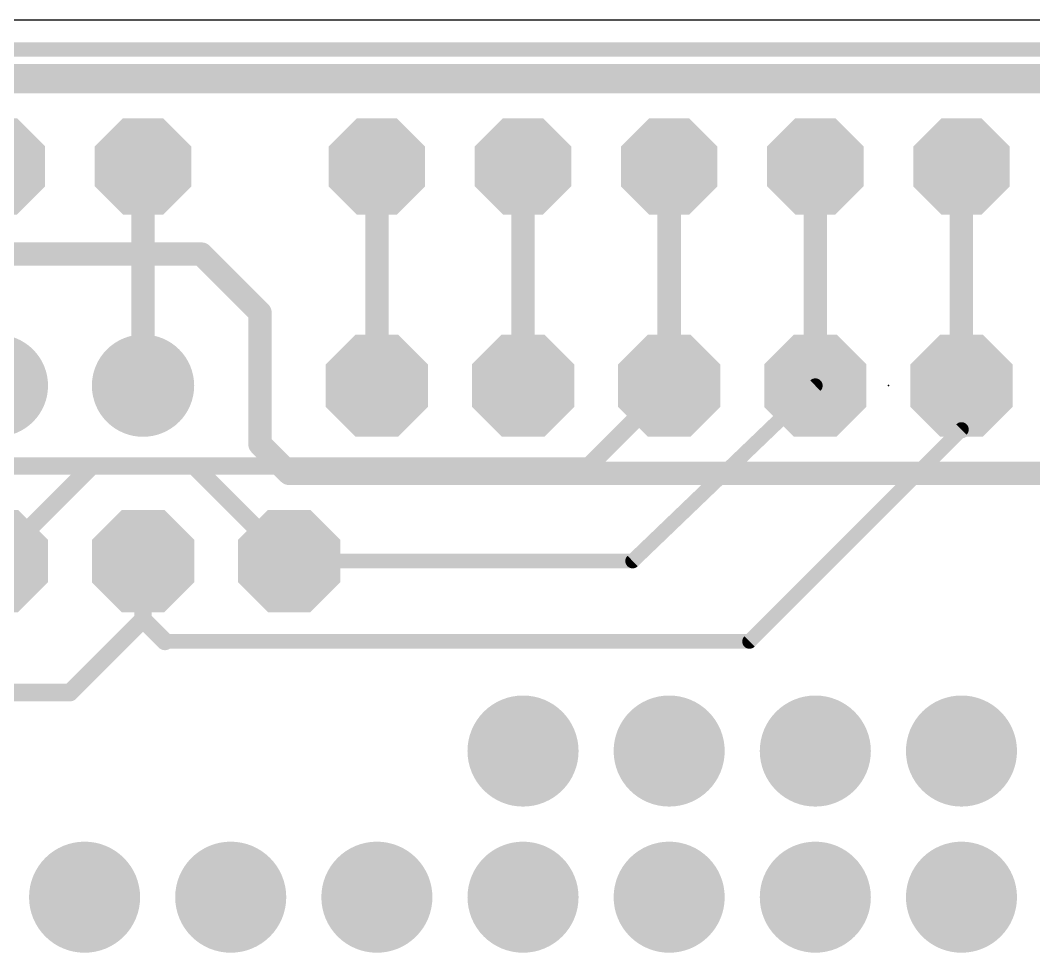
# Model space of a CAD drawing. Extents: x -5.7 to 68.6, y -2.1 to 53.8.
# Drawn here: x 39.52 to 57.14, y 37.13 to 53.34 of the extents above; entities that cross this region are included whole.
import ezdxf

# ---------------------------------------------------------------- set-up
doc = ezdxf.new("R2010")
doc.units = 0
for name, color, linetype in [('1', 12, 'CONTINUOUS'), ('16', 132, 'CONTINUOUS'), ('17', 110, 'CONTINUOUS'), ('18', 110, 'CONTINUOUS'), ('20', 53, 'CONTINUOUS'), ('23', 53, 'CONTINUOUS'), ('51', 253, 'CONTINUOUS')]:
    doc.layers.add(name, color=color, linetype=linetype)

# ---------------------------------------------------------------- blocks, each defined once
blk = doc.blocks.new('RECT')
blk.add_solid([(-0.5, -0.5), (0.5, -0.5), (-0.5, 0.5), (0.5, 0.5)])
blk = doc.blocks.new('OCTAGONP')
at = {"const_width": 0.5}
blk.add_lwpolyline([(-0.25, -0.1036), (-0.25, 0.1036), (-0.1036, 0.25), (0.1036, 0.25), (0.25, 0.1036), (0.25, -0.1036), (0.1036, -0.25), (-0.1036, -0.25), (-0.25, -0.1036), (-0.25, 0.1036)], dxfattribs=at)
blk = doc.blocks.new('ROUNDP')
at = {"const_width": 0.5}
blk.add_lwpolyline([(0, -0.25, 1), (0, 0.25, 1), (0, -0.25)], format="xyb", dxfattribs=at)
blk = doc.blocks.new('ROUNDV')
at = {"const_width": 0.5}
blk.add_lwpolyline([(0, -0.25, 1), (0, 0.25, 1), (0, -0.25)], format="xyb", dxfattribs=at)

msp = doc.modelspace()

# ---------------------------------------------------------------- linework, layer by layer
at = {"layer": '1'}
for points, const_width in [([(35.687, 52.451), (63.754, 52.451)], 0.254), ([(42.672, 49.276), (26.416, 49.276)], 0.4064), ([(43.688, 48.26), (42.672, 49.276)], 0.4064), ([(43.688, 45.974), (43.688, 48.26)], 0.4064), ([(44.196, 45.466), (43.688, 45.974)], 0.4064), ([(27.559, 45.593), (42.545, 45.593)], 0.3048), ([(42.545, 45.593), (44.196, 43.942)], 0.3048), ([(61.214, 45.466), (44.196, 45.466)], 0.4064)]:
    msp.add_lwpolyline(points, dxfattribs=dict(at, const_width=const_width))
for points, const_width in [([(42.7438, 49.3478, 1), (42.6002, 49.2042)], 0.2032), ([(42.672, 49.1744, 1), (42.672, 49.3776)], 0.2032), ([(43.7896, 48.26, 1), (43.5864, 48.26)], 0.2032), ([(43.6162, 48.1882, 1), (43.7598, 48.3318)], 0.2032), ([(43.7598, 46.0458, 1), (43.6162, 45.9022)], 0.2032), ([(43.5864, 45.974, 1), (43.7896, 45.974)], 0.2032), ([(42.5989, 45.6469, 1), (42.4911, 45.5391)], 0.1524), ([(42.545, 45.5168, 1), (42.545, 45.6692)], 0.1524), ([(44.196, 45.5676, 1), (44.196, 45.3644)], 0.2032), ([(44.1242, 45.3942, 1), (44.2678, 45.5378)], 0.2032), ([(44.1421, 43.8881, 1), (44.2499, 43.9959)], 0.1524)]:
    msp.add_lwpolyline(points, format="xyb", dxfattribs=dict(at, const_width=const_width))
at = {"layer": '16'}
for points, const_width in [([(29.718, 52.832), (62.23, 52.832)], 0.254), ([(32.893, 52.197), (59.69, 52.197)], 0.254), ([(41.656, 50.8), (41.656, 46.99)], 0.4064), ([(45.72, 50.8), (45.72, 46.99)], 0.4064), ([(48.26, 50.8), (48.26, 46.99)], 0.4064), ([(50.8, 50.8), (50.8, 46.99)], 0.4064), ([(53.34, 50.8), (53.34, 46.99)], 0.4064), ([(55.88, 50.8), (55.88, 46.99)], 0.4064), ([(49.403, 45.593), (50.8, 46.99)], 0.3048), ([(50.165, 43.942), (53.34, 46.99)], 0.254), ([(55.88, 46.228), (55.88, 46.99)], 0.3048), ([(52.197, 42.545), (55.88, 46.228)], 0.254), ([(39.116, 43.942), (40.767, 45.593)], 0.3048), ([(40.767, 45.593), (49.403, 45.593)], 0.3048), ([(41.656, 42.926), (41.656, 43.942)], 0.3048), ([(44.196, 43.942), (44.069, 43.942)], 0.254), ([(44.196, 43.942), (50.165, 43.942)], 0.254), ([(40.386, 41.656), (41.656, 42.926)], 0.3048), ([(42.037, 42.545), (41.656, 42.926)], 0.3048), ([(42.037, 42.545), (52.197, 42.545)], 0.254), ([(34.29, 41.656), (40.386, 41.656)], 0.3048)]:
    msp.add_lwpolyline(points, dxfattribs=dict(at, const_width=const_width))
for points, const_width in [([(41.7576, 50.8, 1), (41.5544, 50.8)], 0.2032), ([(45.8216, 50.8, 1), (45.6184, 50.8)], 0.2032), ([(48.3616, 50.8, 1), (48.1584, 50.8)], 0.2032), ([(50.9016, 50.8, 1), (50.6984, 50.8)], 0.2032), ([(53.4416, 50.8, 1), (53.2384, 50.8)], 0.2032), ([(55.9816, 50.8, 1), (55.7784, 50.8)], 0.2032), ([(41.5544, 46.99, 1), (41.7576, 46.99)], 0.2032), ([(45.6184, 46.99, 1), (45.8216, 46.99)], 0.2032), ([(48.1584, 46.99, 1), (48.3616, 46.99)], 0.2032), ([(50.6984, 46.99, 1), (50.9016, 46.99)], 0.2032), ([(50.8539, 46.9361, 1), (50.7461, 47.0439)], 0.1524), ([(53.2384, 46.99, 1), (53.4416, 46.99)], 0.2032), ([(53.384, 46.9442, 1), (53.296, 47.0358)], 0.127), ([(55.7784, 46.99, 1), (55.9816, 46.99)], 0.2032), ([(55.9562, 46.99, 1), (55.8038, 46.99)], 0.1524), ([(55.9249, 46.1831, 1), (55.8351, 46.2729)], 0.127), ([(55.8038, 46.228, 1), (55.9562, 46.228)], 0.1524), ([(40.767, 45.6692, 1), (40.767, 45.5168)], 0.1524), ([(40.8209, 45.5391, 1), (40.7131, 45.6469)], 0.1524), ([(49.3491, 45.6469, 1), (49.4569, 45.5391)], 0.1524), ([(49.403, 45.5168, 1), (49.403, 45.6692)], 0.1524), ([(41.7322, 43.942, 1), (41.5798, 43.942)], 0.1524), ([(44.069, 44.0055, 1), (44.069, 43.8785)], 0.127), ([(44.196, 44.0055, 1), (44.196, 43.8785)], 0.127), ([(44.196, 43.8785, 1), (44.196, 44.0055)], 0.127), ([(50.121, 43.9878, 1), (50.209, 43.8962)], 0.127), ([(50.165, 43.8785, 1), (50.165, 44.0055)], 0.127), ([(41.7099, 42.9799, 1), (41.6021, 42.8721)], 0.1524), ([(41.5798, 42.926, 1), (41.7322, 42.926)], 0.1524), ([(41.7099, 42.8721, 1), (41.6021, 42.9799)], 0.1524), ([(41.9831, 42.4911, 1), (42.0909, 42.5989)], 0.1524), ([(42.037, 42.6085, 1), (42.037, 42.4815)], 0.127), ([(52.1521, 42.5899, 1), (52.2419, 42.5001)], 0.127), ([(52.197, 42.4815, 1), (52.197, 42.6085)], 0.127), ([(40.3321, 41.7099, 1), (40.4399, 41.6021)], 0.1524), ([(40.386, 41.5798, 1), (40.386, 41.7322)], 0.1524)]:
    msp.add_lwpolyline(points, format="xyb", dxfattribs=dict(at, const_width=const_width))
at = {"layer": '20'}
msp.add_line((64.516, 53.34), (0, 53.34), dxfattribs=at)
at = {"layer": '23'}
msp.add_point((54.61, 46.99), dxfattribs=at)

# ---------------------------------------------------------------- block references
at = {"layer": '17', "xscale": 1.6764, "yscale": 1.6764}
for p in [(39.116, 50.8), (39.116, 50.8), (41.656, 50.8), (41.656, 50.8), (45.72, 50.8), (45.72, 50.8), (48.26, 50.8), (48.26, 50.8), (50.8, 50.8), (50.8, 50.8), (53.34, 50.8), (53.34, 50.8), (55.88, 50.8), (55.88, 50.8)]:
    msp.add_blockref('OCTAGONP', p, dxfattribs=at)
at = {"layer": '17', "xscale": 1.778, "yscale": 1.778, "rotation": 90}
for name, p in [('ROUNDP', (39.116, 46.99)), ('ROUNDP', (39.116, 46.99)), ('ROUNDP', (41.656, 46.99)), ('ROUNDP', (41.656, 46.99)), ('OCTAGONP', (45.72, 46.99)), ('OCTAGONP', (45.72, 46.99)), ('OCTAGONP', (48.26, 46.99)), ('OCTAGONP', (48.26, 46.99)), ('OCTAGONP', (50.8, 46.99)), ('OCTAGONP', (50.8, 46.99)), ('OCTAGONP', (53.34, 46.99)), ('OCTAGONP', (53.34, 46.99)), ('OCTAGONP', (55.88, 46.99)), ('OCTAGONP', (55.88, 46.99)), ('OCTAGONP', (39.116, 43.942)), ('OCTAGONP', (39.116, 43.942)), ('OCTAGONP', (41.656, 43.942)), ('OCTAGONP', (41.656, 43.942)), ('OCTAGONP', (44.196, 43.942)), ('OCTAGONP', (44.196, 43.942))]:
    msp.add_blockref(name, p, dxfattribs=at)
at = {"layer": '18', "xscale": 1.9304, "yscale": 1.9304}
for p in [(48.26, 40.64), (48.26, 40.64), (50.8, 40.64), (50.8, 40.64), (53.34, 40.64), (53.34, 40.64), (55.88, 40.64), (55.88, 40.64), (40.64, 38.1), (40.64, 38.1), (43.18, 38.1), (43.18, 38.1), (45.72, 38.1), (45.72, 38.1), (48.26, 38.1), (48.26, 38.1), (50.8, 38.1), (50.8, 38.1), (53.34, 38.1), (53.34, 38.1), (55.88, 38.1), (55.88, 38.1)]:
    msp.add_blockref('ROUNDV', p, dxfattribs=at)
at = {"layer": '51', "xscale": 0.508, "yscale": 0.508}
for p in [(41.656, 46.99), (45.72, 46.99), (48.26, 46.99), (50.8, 46.99), (53.34, 46.99), (55.88, 46.99), (41.656, 43.942), (44.196, 43.942)]:
    msp.add_blockref('RECT', p, dxfattribs=at)

doc.saveas('drawing.dxf')
